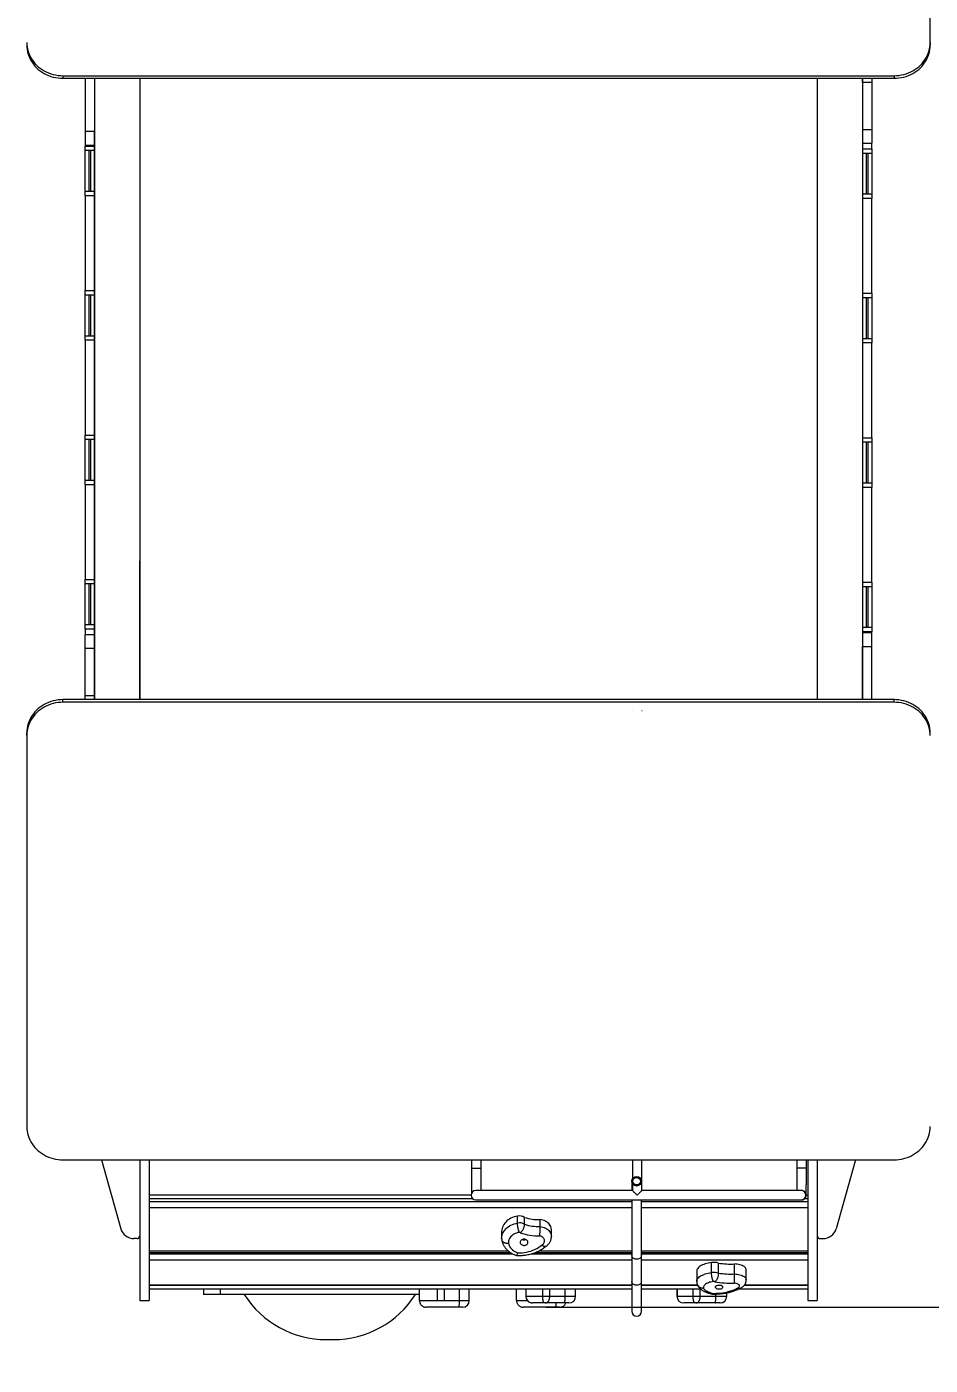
# Model space of a CAD drawing. Header units: millimetres. Extents: x -5550 to 7488, y -4093 to 4627.
# Drawn here: x -933 to 1067, y -1370 to 1595 of the extents above; entities that cross this region are included whole.
import ezdxf

# ---------------------------------------------------------------- set-up
doc = ezdxf.new("R2010")
doc.units = ezdxf.units.MM
for name, color, linetype in [('DIKOM_ОБЪЕКТ', 7, 'Continuous'), ('DIKOM_РАЗМЕР_ЗОНА', 7, 'Continuous'), ('DIKOM_РАЗМЕР_ОБЪЕКТА', 7, 'Continuous')]:
    doc.layers.add(name, color=color, linetype=linetype)
doc.styles.add('style1', font='arial.ttf', dxfattribs={"width": 0.8})
doc.dimstyles.new('1-50', dxfattribs={"dimtxt": 300, "dimasz": 200, "dimexe": 100, "dimexo": 0, "dimgap": 100, "dimtad": 1, "dimtxsty": 'style1', "dimcen": 200, "dimclrd": 7, "dimclre": 7, "dimclrt": 7, "dimadec": 1, "dimazin": 2, "dimtfac": 1, "dimtmove": 0, "dimatfit": 2, "dimfxl": 0, "dimlwd": 25, "dimlwe": 18, "dimarcsym": 0})

# ---------------------------------------------------------------- blocks, each defined once
blk = doc.blocks.new('*D9')
at = {"layer": 'Defpoints', "color": 0, "transparency": 16777216}
for p in [(4228.7, -680.2), (-4154.7, -772.3), (4228.7, -2356)]:
    blk.add_point(p, dxfattribs=at)
at = {"layer": 'DIKOM_РАЗМЕР_ОБЪЕКТА', "color": 7, "lineweight": 18, "transparency": 16777216}
for p, q in [((4228.7, -680.2), (4228.7, -2456)), ((-4154.7, -772.3), (-4154.7, -2456))]:
    blk.add_line(p, q, dxfattribs=at)
at = {"layer": 'DIKOM_РАЗМЕР_ОБЪЕКТА', "color": 7, "lineweight": 25, "transparency": 16777216}
blk.add_line((-3954.7, -2356), (4028.7, -2356), dxfattribs=at)
at = {"layer": 'DIKOM_РАЗМЕР_ОБЪЕКТА', "color": 7, "transparency": 16777216}
for points in [[(-3954.7, -2322.7), (-3954.7, -2389.4), (-4154.7, -2356)], [(4028.7, -2322.7), (4028.7, -2389.4), (4228.7, -2356)]]:
    blk.add_solid(points, dxfattribs=at)
at = {"layer": 'DIKOM_РАЗМЕР_ОБЪЕКТА', "color": 7, "transparency": 16777216, "insert": (448.5, -2102.8), "char_height": 300, "attachment_point": 5, "style": 'style1'}
blk.add_mtext('8400', dxfattribs=at)
blk = doc.blocks.new('*D10')
at = {"layer": 'Defpoints', "color": 0, "transparency": 16777216}
for p in [(-5549.9, -890.4), (6203.8, -1659.5), (6203.8, -3992.5)]:
    blk.add_point(p, dxfattribs=at)
at = {"layer": 'DIKOM_РАЗМЕР_ЗОНА', "color": 7, "lineweight": 18, "transparency": 16777216}
for p, q in [((-5549.9, -890.4), (-5549.9, -4092.5)), ((6203.8, -1659.5), (6203.8, -4092.5))]:
    blk.add_line(p, q, dxfattribs=at)
at = {"layer": 'DIKOM_РАЗМЕР_ЗОНА', "color": 7, "lineweight": 25, "transparency": 16777216}
blk.add_line((-5349.9, -3992.5), (6003.8, -3992.5), dxfattribs=at)
at = {"layer": 'DIKOM_РАЗМЕР_ЗОНА', "color": 7, "transparency": 16777216}
for points in [[(-5349.9, -3959.2), (-5349.9, -4025.9), (-5549.9, -3992.5)], [(6003.8, -3959.2), (6003.8, -4025.9), (6203.8, -3992.5)]]:
    blk.add_solid(points, dxfattribs=at)
at = {"layer": 'DIKOM_РАЗМЕР_ЗОНА', "color": 7, "transparency": 16777216, "insert": (544, -3739.3), "char_height": 300, "attachment_point": 5, "style": 'style1'}
blk.add_mtext('11750', dxfattribs=at)
blk = doc.blocks.new('*D11')
at = {"layer": 'Defpoints', "color": 0, "transparency": 16777216}
for p in [(111.3, 2827.1), (215.6, -1241.4), (5437, -1241.4)]:
    blk.add_point(p, dxfattribs=at)
at = {"layer": 'DIKOM_РАЗМЕР_ОБЪЕКТА', "color": 7, "lineweight": 18, "transparency": 16777216}
for p, q in [((111.3, 2827.1), (5537, 2827.1)), ((215.6, -1241.4), (5537, -1241.4))]:
    blk.add_line(p, q, dxfattribs=at)
at = {"layer": 'DIKOM_РАЗМЕР_ОБЪЕКТА', "color": 7, "lineweight": 25, "transparency": 16777216}
blk.add_line((5437, 2627.1), (5437, -1041.4), dxfattribs=at)
at = {"layer": 'DIKOM_РАЗМЕР_ОБЪЕКТА', "color": 7, "transparency": 16777216}
for points in [[(5403.7, 2627.1), (5470.4, 2627.1), (5437, 2827.1)], [(5403.7, -1041.4), (5470.4, -1041.4), (5437, -1241.4)]]:
    blk.add_solid(points, dxfattribs=at)
at = {"layer": 'DIKOM_РАЗМЕР_ОБЪЕКТА', "color": 7, "transparency": 16777216, "insert": (5183.9, 198), "char_height": 300, "attachment_point": 5, "rotation": 90, "style": 'style1'}
blk.add_mtext('4100', dxfattribs=at)

msp = doc.modelspace()

# ---------------------------------------------------------------- linework, layer by layer
at = {"layer": 'DIKOM_ОБЪЕКТ', "color": 7, "linetype": 'Continuous', "lineweight": 15}
for p, q in [((1066.657, 1560.597), (1066.657, 2426.572)), ((1066.657, 1560.597), (1066.657, 1554.762)), ((-853.343, 1486.897), (986.657, 1486.897)), ((-853.343, 1486.897), (-853.343, 1481.062)), ((986.657, 1486.897), (986.657, 1481.062)), ((-853.343, 1481.062), (986.657, 1481.062)), ((-804.343, 1481.062), (-804.343, 1363.271)), ((-783.343, 1481.062), (-783.343, 104.626)), ((-783.343, 1481.062), (-783.343, 1363.271)), ((-683.343, 1481.062), (-683.343, 104.626)), ((816.657, 1481.062), (816.657, 104.626)), ((916.657, 1481.062), (916.657, 104.626)), ((916.657, 1472.02), (916.657, 1481.062)), ((916.657, 1481.062), (916.657, 1367.271)), ((937.657, 1472.02), (916.657, 1472.02)), ((937.657, 1481.062), (937.657, 1367.271)), ((937.657, 1481.017), (937.657, 1472.02)), ((937.657, 1367.271), (916.657, 1367.271)), ((916.657, 1367.271), (916.657, 222.418)), ((937.657, 1367.271), (937.657, 1337.27)), ((-783.343, 1363.271), (-804.343, 1363.271)), ((-804.343, 1363.271), (-804.343, 1333.271)), ((-783.343, 218.418), (-783.343, 1363.271)), ((916.657, 1337.27), (937.657, 1337.27)), ((937.657, 1324.844), (937.657, 1337.27)), ((-804.343, 1333.271), (-783.343, 1333.271)), ((-804.343, 1333.271), (-804.343, 1330.844)), ((-804.343, 1330.844), (-783.343, 1330.844)), ((-804.343, 1320.844), (-804.343, 1330.844)), ((-783.343, 1320.844), (-804.343, 1320.844)), ((-804.343, 1230.844), (-804.343, 1320.844)), ((-796.343, 1320.844), (-796.343, 1230.844)), ((-791.343, 1230.844), (-791.343, 1320.844)), ((916.657, 1324.844), (937.657, 1324.844)), ((937.657, 1314.844), (916.657, 1314.844)), ((924.657, 1314.844), (924.657, 1224.844)), ((929.657, 1224.844), (929.657, 1314.844)), ((937.657, 1324.844), (937.657, 1314.844)), ((937.657, 1314.844), (937.657, 1224.844)), ((-804.343, 1230.844), (-783.343, 1230.844)), ((-804.343, 1220.844), (-804.343, 1230.844)), ((-783.343, 1220.844), (-804.343, 1220.844)), ((-804.343, 1220.844), (-804.343, 1010.844)), ((916.657, 1224.844), (937.657, 1224.844)), ((937.657, 1224.844), (937.657, 1214.844)), ((937.657, 1214.844), (916.657, 1214.844)), ((937.657, 1004.844), (937.657, 1214.844)), ((-804.343, 1010.844), (-783.343, 1010.844)), ((-804.343, 1000.844), (-804.343, 1010.844)), ((-783.343, 1000.844), (-804.343, 1000.844)), ((-804.343, 910.844), (-804.343, 1000.844)), ((-796.343, 1000.844), (-796.343, 910.844)), ((-791.343, 910.844), (-791.343, 1000.844)), ((916.657, 1004.844), (937.657, 1004.844)), ((937.657, 994.844), (916.657, 994.844)), ((924.657, 994.844), (924.657, 904.844)), ((929.657, 904.844), (929.657, 994.844)), ((937.657, 1004.844), (937.657, 994.844)), ((937.657, 994.844), (937.657, 904.844)), ((-804.343, 910.844), (-783.343, 910.844)), ((-804.343, 900.844), (-804.343, 910.844)), ((-783.343, 900.844), (-804.343, 900.844)), ((-804.343, 900.844), (-804.343, 690.844)), ((916.657, 904.844), (937.657, 904.844)), ((937.657, 894.844), (916.657, 894.844)), ((937.657, 904.844), (937.657, 894.844)), ((937.657, 684.844), (937.657, 894.844)), ((-804.343, 690.844), (-783.343, 690.844)), ((-804.343, 680.844), (-804.343, 690.844)), ((916.657, 684.844), (937.657, 684.844)), ((937.657, 684.844), (937.657, 674.844)), ((-783.343, 680.844), (-804.343, 680.844)), ((-804.343, 590.844), (-804.343, 680.844)), ((-796.343, 680.844), (-796.343, 590.844)), ((-791.343, 590.844), (-791.343, 680.844)), ((937.657, 674.844), (916.657, 674.844)), ((924.657, 674.844), (924.657, 584.844)), ((929.657, 584.844), (929.657, 674.844)), ((937.657, 674.844), (937.657, 584.844)), ((-804.343, 580.844), (-804.343, 590.844)), ((-804.343, 590.844), (-783.343, 590.844)), ((-783.343, 580.844), (-804.343, 580.844)), ((-804.343, 580.844), (-804.343, 370.844)), ((916.657, 584.844), (937.657, 584.844)), ((937.657, 574.844), (916.657, 574.844)), ((937.657, 584.844), (937.657, 574.844)), ((937.657, 364.844), (937.657, 574.844)), ((-683.343, 104.626), (-683.343, 411.844)), ((-804.343, 360.844), (-804.343, 370.844)), ((-804.343, 370.844), (-783.343, 370.844)), ((-783.343, 360.844), (-804.343, 360.844)), ((-804.343, 270.844), (-804.343, 360.844)), ((-796.343, 360.844), (-796.343, 270.844)), ((-791.343, 270.844), (-791.343, 360.844)), ((916.657, 364.844), (937.657, 364.844)), ((937.657, 364.844), (937.657, 354.844)), ((937.657, 354.844), (916.657, 354.844)), ((924.657, 354.844), (924.657, 264.844)), ((929.657, 264.844), (929.657, 354.844)), ((937.657, 354.844), (937.657, 264.844)), ((-804.343, 260.844), (-804.343, 270.844)), ((-804.343, 270.844), (-783.343, 270.844)), ((-804.343, 260.844), (-804.343, 248.418)), ((-783.343, 260.844), (-804.343, 260.844)), ((-783.343, 248.418), (-804.343, 248.418)), ((-804.343, 218.418), (-804.343, 248.418)), ((916.657, 264.844), (937.657, 264.844)), ((937.657, 254.844), (916.657, 254.844)), ((937.657, 252.418), (916.657, 252.418)), ((937.657, 264.844), (937.657, 254.844)), ((937.657, 252.418), (937.657, 254.844)), ((937.657, 222.418), (937.657, 252.418)), ((-804.343, 218.418), (-783.343, 218.418)), ((-804.343, 104.626), (-804.343, 218.418)), ((-783.343, 104.626), (-783.343, 218.418)), ((916.657, 222.418), (937.657, 222.418)), ((916.657, 104.626), (916.657, 222.418)), ((937.657, 104.626), (937.657, 222.418)), ((-853.343, 98.791), (-853.343, 104.626)), ((986.657, 104.626), (-853.343, 104.626)), ((986.657, 98.791), (-853.343, 98.791)), ((-804.343, 113.669), (-783.343, 113.669)), ((-804.343, 104.672), (-804.343, 113.669)), ((-783.343, 113.669), (-783.343, 104.626)), ((986.657, 98.791), (986.657, 104.626)), ((407.432, 80.844), (407.492, 80.844)), ((428.492, 80.964), (429.032, 80.844)), ((428.492, 80.844), (429.032, 80.844)), ((-933.343, 25.091), (-933.343, 30.926)), ((-933.343, 25.091), (-933.343, -840.883)), ((-853.343, -914.583), (986.657, -914.583)), ((-767.823, -914.583), (-725.078, -1067.245)), ((-683.343, -914.583), (-683.343, -1226.156)), ((-662.343, -914.583), (-662.343, -1226.156)), ((51.521, -914.583), (51.521, -933.156)), ((72.521, -933.156), (72.521, -914.583)), ((407.492, -914.583), (407.492, -956.712)), ((428.492, -982.732), (428.492, -914.583)), ((771.501, -914.583), (771.501, -933.156)), ((792.501, -933.156), (792.501, -914.583)), ((795.657, -914.583), (795.657, -1226.156)), ((816.657, -914.583), (816.657, -1226.156)), ((901.137, -914.583), (858.392, -1067.245)), ((51.521, -933.156), (72.521, -933.156)), ((792.501, -933.156), (771.501, -933.156)), ((406.007, -962.137), (406.007, -982.656)), ((407.492, -967.561), (407.492, -982.747)), ((-662.343, -992.306), (50.167, -992.306)), ((-662.343, -1000.129), (52.782, -1000.129)), ((-662.343, -1007.297), (406.007, -1007.297)), ((407.564, -982.656), (60.632, -982.656)), ((60.632, -1003.656), (780.623, -1003.656)), ((406.007, -1003.656), (406.007, -1126.748)), ((427.307, -1126.748), (427.307, -1003.656)), ((427.307, -1007.297), (795.657, -1007.297)), ((780.623, -982.656), (428.41, -982.656)), ((781.561, -982.656), (780.623, -982.656)), ((780.623, -1003.656), (781.561, -1003.656)), ((789.384, -1000.129), (795.657, -1000.129)), ((792.141, -992.306), (795.657, -992.306)), ((406.007, -1021.326), (-662.343, -1021.326)), ((795.657, -1021.326), (427.307, -1021.326)), ((153.008, -1054.848), (153.008, -1039.55)), ((168.694, -1057.605), (168.694, -1042.306)), ((203.212, -1062.363), (203.212, -1047.065)), ((-689.343, -1089.156), (-696.189, -1089.156)), ((117.921, -1073.567), (117.921, -1088.865)), ((228.005, -1085.061), (228.005, -1069.763)), ((822.657, -1089.156), (829.503, -1089.156)), ((-662.343, -1116.235), (132.151, -1116.235)), ((-662.343, -1120.116), (137.287, -1120.116)), ((-662.343, -1123.252), (142.822, -1123.252)), ((182.518, -1123.252), (406.007, -1123.252)), ((192.133, -1120.116), (406.007, -1120.116)), ((200.746, -1116.235), (406.007, -1116.235)), ((427.307, -1116.235), (795.657, -1116.235)), ((427.307, -1120.116), (795.657, -1120.116)), ((427.307, -1123.252), (795.657, -1123.252)), ((406.007, -1136.711), (-662.343, -1136.711)), ((406.007, -1126.748), (406.007, -1184.295)), ((427.307, -1184.295), (427.307, -1126.748)), ((795.657, -1136.711), (427.307, -1136.711)), ((582.472, -1164.582), (582.472, -1142.33)), ((598.326, -1165.772), (598.326, -1143.521)), ((633.124, -1167.641), (633.124, -1145.389)), ((406.007, -1184.295), (406.007, -1250.597)), ((427.307, -1250.597), (427.307, -1184.295)), ((549.75, -1161.682), (549.75, -1183.934)), ((659.51, -1180.808), (659.51, -1158.557)), ((-662.343, -1191.41), (406.007, -1191.41)), ((-662.343, -1192.509), (406.007, -1192.509)), ((406.007, -1201.38), (-662.343, -1201.38)), ((-542.343, -1201.38), (-542.343, -1212.88)), ((-504.83, -1212.88), (-542.343, -1212.88)), ((-504.83, -1212.88), (-504.83, -1201.38)), ((-64.009, -1212.88), (-504.83, -1212.88)), ((-64.009, -1226.379), (-64.009, -1201.38)), ((-24.083, -1226.379), (-24.083, -1201.38)), ((-8.887, -1226.379), (-8.887, -1201.38)), ((24.739, -1226.379), (24.739, -1201.38)), ((46.339, -1226.379), (46.339, -1201.38)), ((150.89, -1226.379), (150.89, -1201.38)), ((171.466, -1201.38), (171.466, -1216.879)), ((208.96, -1216.879), (208.96, -1201.38)), ((224.428, -1216.879), (224.428, -1201.38)), ((258.558, -1216.879), (258.558, -1201.38)), ((281.76, -1216.879), (281.76, -1201.38)), ((427.307, -1191.41), (551.22, -1191.41)), ((427.307, -1192.509), (551.73, -1192.509)), ((558.962, -1201.38), (427.307, -1201.38)), ((506.087, -1201.38), (506.087, -1216.879)), ((506.104, -1201.38), (506.104, -1216.879)), ((541.944, -1216.879), (541.944, -1201.38)), ((557.566, -1216.879), (557.566, -1201.38)), ((591.974, -1216.879), (591.974, -1212.102)), ((616.266, -1216.879), (616.266, -1209.394)), ((616.354, -1216.879), (616.354, -1209.378)), ((795.657, -1201.38), (641.565, -1201.38)), ((655.226, -1192.509), (795.657, -1192.509)), ((656.058, -1191.41), (795.657, -1191.41)), ((-683.343, -1226.156), (-662.343, -1226.156)), ((-64.009, -1226.379), (-24.083, -1226.379)), ((-21.721, -1241.379), (-48.998, -1241.379)), ((-24.083, -1226.379), (-8.887, -1226.379)), ((-19.743, -1241.379), (-21.721, -1241.379)), ((22.015, -1241.379), (-19.748, -1241.379)), ((-8.887, -1226.379), (24.739, -1226.379)), ((31.339, -1241.379), (22.015, -1241.379)), ((24.739, -1226.379), (46.339, -1226.379)), ((150.89, -1226.379), (174.858, -1226.379)), ((192.528, -1241.379), (165.901, -1241.379)), ((171.466, -1216.879), (208.96, -1216.879)), ((212.16, -1231.879), (186.467, -1231.879)), ((194.536, -1241.379), (192.528, -1241.379)), ((236.608, -1241.379), (194.534, -1241.379)), ((208.96, -1216.879), (224.428, -1216.879)), ((214.208, -1231.879), (212.16, -1231.879)), ((256.68, -1231.879), (214.208, -1231.879)), ((224.428, -1216.879), (258.558, -1216.879)), ((246.246, -1241.379), (236.608, -1241.379)), ((266.76, -1231.879), (256.68, -1231.879)), ((258.558, -1216.879), (281.76, -1216.879)), ((506.087, -1216.879), (506.104, -1216.879)), ((506.104, -1216.879), (541.944, -1216.879)), ((521.104, -1231.879), (521.088, -1231.879)), ((545.703, -1231.879), (521.104, -1231.879)), ((541.944, -1216.879), (557.566, -1216.879)), ((547.798, -1231.879), (545.703, -1231.879)), ((590.67, -1231.879), (547.798, -1231.879)), ((557.566, -1216.879), (591.974, -1216.879)), ((601.266, -1231.879), (590.67, -1231.879)), ((591.974, -1216.879), (616.266, -1216.879)), ((601.354, -1231.879), (601.266, -1231.879)), ((616.266, -1216.879), (616.354, -1216.879)), ((795.657, -1226.156), (816.657, -1226.156)), ((-270.097, -1312.879), (-254.589, -1312.879))]:
    msp.add_line(p, q, dxfattribs=at)
at = {"layer": 'DIKOM_ОБЪЕКТ', "color": 7, "linetype": 'Continuous', "lineweight": 15, "flags": 128}
for points in [[(-933.343, 1560.597), (-933.157, 1555.567), (-932.598, 1550.561), (-931.67, 1545.602), (-930.376, 1540.713), (-928.724, 1535.916), (-926.72, 1531.235), (-924.374, 1526.69), (-921.697, 1522.304), (-918.701, 1518.096), (-915.4, 1514.086), (-911.81, 1510.293), (-907.947, 1506.734), (-903.83, 1503.427), (-899.477, 1500.386), (-894.91, 1497.626), (-890.148, 1495.16), (-885.215, 1492.998), (-880.133, 1491.152), (-874.927, 1489.63), (-869.62, 1488.438), (-864.236, 1487.583), (-858.802, 1487.069), (-853.343, 1486.897)], [(-933.343, 1554.762), (-933.157, 1549.733), (-932.598, 1544.727), (-931.67, 1539.768), (-930.376, 1534.878), (-928.724, 1530.082), (-926.72, 1525.4), (-924.374, 1520.856), (-921.697, 1516.469), (-918.701, 1512.261), (-915.4, 1508.251), (-911.81, 1504.458), (-907.947, 1500.9), (-903.83, 1497.592), (-899.477, 1494.552), (-894.91, 1491.792), (-890.148, 1489.325), (-885.215, 1487.164), (-880.133, 1485.318), (-874.927, 1483.795), (-869.62, 1482.604), (-864.236, 1481.749), (-858.802, 1481.234), (-853.343, 1481.062)], [(986.657, 1486.897), (992.116, 1487.069), (997.55, 1487.583), (1002.933, 1488.438), (1008.241, 1489.63), (1013.447, 1491.152), (1018.529, 1492.998), (1023.462, 1495.16), (1028.224, 1497.626), (1032.791, 1500.386), (1037.144, 1503.427), (1041.261, 1506.734), (1045.124, 1510.293), (1048.714, 1514.086), (1052.015, 1518.096), (1055.011, 1522.304), (1057.688, 1526.69), (1060.034, 1531.235), (1062.038, 1535.916), (1063.69, 1540.713), (1064.984, 1545.602), (1065.912, 1550.561), (1066.47, 1555.567), (1066.657, 1560.597)], [(986.657, 1481.062), (992.116, 1481.234), (997.55, 1481.749), (1002.933, 1482.604), (1008.241, 1483.795), (1013.447, 1485.318), (1018.529, 1487.164), (1023.462, 1489.325), (1028.224, 1491.792), (1032.791, 1494.552), (1037.144, 1497.592), (1041.261, 1500.9), (1045.124, 1504.458), (1048.714, 1508.251), (1052.015, 1512.261), (1055.011, 1516.469), (1057.688, 1520.856), (1060.034, 1525.4), (1062.038, 1530.082), (1063.69, 1534.878), (1064.984, 1539.768), (1065.912, 1544.727), (1066.47, 1549.733), (1066.657, 1554.762)], [(-853.343, 104.626), (-858.802, 104.454), (-864.236, 103.94), (-869.619, 103.084), (-874.927, 101.893), (-880.133, 100.371), (-885.215, 98.524), (-890.148, 96.363), (-894.91, 93.897), (-899.477, 91.137), (-903.83, 88.096), (-907.947, 84.789), (-911.81, 81.23), (-915.4, 77.437), (-918.701, 73.427), (-921.696, 69.219), (-924.374, 64.833), (-926.72, 60.288), (-928.724, 55.607), (-930.376, 50.81), (-931.67, 45.921), (-932.598, 40.961), (-933.156, 35.956), (-933.343, 30.926)], [(-853.343, 98.791), (-858.802, 98.62), (-864.236, 98.105), (-869.619, 97.25), (-874.927, 96.058), (-880.133, 94.536), (-885.215, 92.69), (-890.148, 90.529), (-894.91, 88.062), (-899.477, 85.302), (-903.83, 82.261), (-907.947, 78.954), (-911.81, 75.396), (-915.4, 71.603), (-918.701, 67.593), (-921.696, 63.385), (-924.374, 58.998), (-926.72, 54.454), (-928.724, 49.772), (-930.376, 44.975), (-931.67, 40.086), (-932.598, 35.127), (-933.156, 30.121), (-933.343, 25.091)], [(1066.657, 30.926), (1066.471, 35.956), (1065.912, 40.961), (1064.984, 45.921), (1063.69, 50.81), (1062.038, 55.607), (1060.034, 60.288), (1057.688, 64.833), (1055.011, 69.219), (1052.015, 73.427), (1048.714, 77.437), (1045.124, 81.23), (1041.261, 84.789), (1037.144, 88.096), (1032.791, 91.137), (1028.224, 93.897), (1023.462, 96.363), (1018.529, 98.524), (1013.447, 100.371), (1008.241, 101.893), (1002.934, 103.084), (997.55, 103.94), (992.116, 104.454), (986.657, 104.626)], [(1066.657, 25.091), (1066.471, 30.121), (1065.912, 35.127), (1064.984, 40.086), (1063.69, 44.975), (1062.038, 49.772), (1060.034, 54.454), (1057.688, 58.998), (1055.011, 63.385), (1052.015, 67.593), (1048.714, 71.603), (1045.124, 75.396), (1041.261, 78.954), (1037.144, 82.261), (1032.791, 85.302), (1028.224, 88.062), (1023.462, 90.529), (1018.529, 92.69), (1013.447, 94.536), (1008.241, 96.058), (1002.934, 97.25), (997.55, 98.105), (992.116, 98.62), (986.657, 98.791)], [(-933.343, -840.883), (-933.156, -845.913), (-932.598, -850.919), (-931.67, -855.878), (-930.376, -860.767), (-928.724, -865.564), (-926.72, -870.245), (-924.374, -874.79), (-921.696, -879.176), (-918.701, -883.385), (-915.4, -887.394), (-911.81, -891.187), (-907.947, -894.746), (-903.83, -898.053), (-899.477, -901.094), (-894.91, -903.854), (-890.148, -906.32), (-885.215, -908.482), (-880.133, -910.328), (-874.927, -911.85), (-869.619, -913.042), (-864.236, -913.897), (-858.802, -914.411), (-853.343, -914.583)], [(986.657, -914.583), (992.116, -914.411), (997.55, -913.897), (1002.934, -913.042), (1008.241, -911.85), (1013.447, -910.328), (1018.529, -908.482), (1023.462, -906.32), (1028.224, -903.854), (1032.791, -901.094), (1037.144, -898.053), (1041.261, -894.746), (1045.124, -891.187), (1048.714, -887.394), (1052.015, -883.385), (1055.011, -879.176), (1057.688, -874.79), (1060.034, -870.245), (1062.038, -865.564), (1063.69, -860.767), (1064.984, -855.878), (1065.912, -850.919), (1066.471, -845.913), (1066.657, -840.883)], [(153.008, -1039.55), (149.183, -1040.313), (145.46, -1041.345), (141.869, -1042.637), (138.439, -1044.179), (135.198, -1045.958), (132.172, -1047.959), (129.386, -1050.168), (126.861, -1052.566), (124.619, -1055.133), (122.677, -1057.848), (121.051, -1060.691), (119.754, -1063.638), (118.797, -1066.665), (118.188, -1069.748), (117.93, -1072.861), (117.921, -1073.567)], [(117.921, -1088.849), (117.93, -1088.159), (118.188, -1085.046), (118.797, -1081.963), (119.754, -1078.936), (121.051, -1075.99), (122.677, -1073.147), (124.619, -1070.431), (126.861, -1067.864), (129.386, -1065.466), (132.172, -1063.258), (135.198, -1061.256), (138.439, -1059.477), (141.869, -1057.935), (145.46, -1056.643), (149.183, -1055.612), (153.008, -1054.848)], [(228.005, -1069.763), (227.883, -1067.659), (227.41, -1065.139), (226.586, -1062.676), (225.423, -1060.301), (223.933, -1058.042), (222.137, -1055.928), (220.055, -1053.984), (217.713, -1052.235), (215.141, -1050.702), (212.369, -1049.404), (209.433, -1048.357), (206.368, -1047.574), (203.212, -1047.065)], [(203.212, -1062.363), (206.368, -1062.873), (209.433, -1063.656), (212.369, -1064.703), (215.141, -1066.001), (217.713, -1067.534), (220.055, -1069.283), (222.137, -1071.226), (223.933, -1073.341), (225.423, -1075.599), (226.586, -1077.975), (227.41, -1080.438), (227.883, -1082.957), (228.005, -1085.009)], [(157.022, -1075.501), (153.865, -1076.068), (150.808, -1076.909), (147.889, -1078.016), (145.145, -1079.374), (142.61, -1080.967), (140.316, -1082.773), (138.292, -1084.771), (136.563, -1086.935), (135.151, -1089.239), (134.074, -1091.653), (133.344, -1094.148), (132.972, -1096.691), (132.962, -1099.251)], [(176.016, -1096.527), (175.607, -1095.185), (174.865, -1093.936), (173.82, -1092.83), (172.515, -1091.913), (171.004, -1091.223), (169.348, -1090.787), (167.614, -1090.624), (165.875, -1090.741), (164.201, -1091.132), (162.66, -1091.781), (161.317, -1092.662), (160.225, -1093.74), (159.43, -1094.969), (158.964, -1096.299), (158.846, -1097.676), (159.081, -1099.044), (159.66, -1100.347), (160.558, -1101.531), (161.739, -1102.547), (163.154, -1103.355), (164.747, -1103.921), (166.45, -1104.222), (168.195, -1104.245), (169.911, -1103.99), (171.526, -1103.467), (172.976, -1102.698), (174.2, -1101.714), (175.148, -1100.554), (175.782, -1099.268), (176.075, -1097.907), (176.016, -1096.527)], [(206.835, -1103.421), (208.643, -1102.274), (210.186, -1100.906), (211.422, -1099.355), (212.319, -1097.665), (212.85, -1095.881), (213.003, -1094.052), (212.772, -1092.228), (212.164, -1090.459), (211.195, -1088.794), (209.892, -1087.278), (208.291, -1085.952), (206.436, -1084.853), (204.377, -1084.012), (202.171, -1083.45)], [(132.962, -1099.251), (133.664, -1102.005), (134.711, -1104.689), (136.09, -1107.277), (137.79, -1109.743), (139.792, -1112.063), (142.077, -1114.214), (144.622, -1116.173), (147.401, -1117.921), (150.388, -1119.442), (153.551, -1120.719)], [(153.551, -1120.719), (158.507, -1120.772), (163.455, -1120.537), (168.368, -1120.017), (173.22, -1119.213), (177.984, -1118.132), (182.635, -1116.777), (187.149, -1115.156), (191.501, -1113.279), (195.667, -1111.155), (199.625, -1108.795), (203.355, -1106.213), (206.835, -1103.421)], [(427.307, -1126.748), (427.126, -1128.257), (426.588, -1129.715), (425.712, -1131.073), (424.527, -1132.282), (423.075, -1133.304), (421.404, -1134.102), (419.571, -1134.649), (417.64, -1134.928), (415.674, -1134.928), (413.742, -1134.649), (411.91, -1134.102), (410.239, -1133.304), (408.787, -1132.282), (407.602, -1131.073), (406.726, -1129.715), (406.188, -1128.257), (406.007, -1126.748)], [(427.307, -1126.748), (427.126, -1128.257), (426.588, -1129.715), (425.712, -1131.073), (424.527, -1132.282), (423.075, -1133.304), (421.404, -1134.102), (419.571, -1134.649), (417.64, -1134.928), (415.674, -1134.928), (413.742, -1134.649), (411.91, -1134.102), (410.239, -1133.304), (408.787, -1132.282), (407.602, -1131.073), (406.726, -1129.715), (406.188, -1128.257), (406.007, -1126.748)], [(582.472, -1142.33), (578.706, -1142.866), (575.06, -1143.553), (571.565, -1144.387), (568.249, -1145.361), (565.137, -1146.466), (562.256, -1147.694), (559.628, -1149.035), (557.275, -1150.479), (555.215, -1152.012), (553.466, -1153.624), (552.041, -1155.301), (550.953, -1157.029), (550.209, -1158.795), (549.816, -1160.585), (549.75, -1161.682)], [(659.51, -1158.557), (659.491, -1158.08), (659.197, -1156.618), (658.548, -1155.18), (657.554, -1153.783), (656.226, -1152.446), (654.581, -1151.183), (652.64, -1150.012), (650.425, -1148.946), (647.965, -1147.999), (645.289, -1147.181), (642.431, -1146.504), (639.426, -1145.976), (636.311, -1145.603), (633.124, -1145.389)], [(427.307, -1184.295), (427.126, -1185.805), (426.588, -1187.263), (425.712, -1188.62), (424.527, -1189.83), (423.075, -1190.851), (421.404, -1191.649), (419.571, -1192.197), (417.64, -1192.475), (415.674, -1192.475), (413.742, -1192.197), (411.91, -1191.649), (410.239, -1190.851), (408.787, -1189.83), (407.602, -1188.62), (406.726, -1187.263), (406.188, -1185.805), (406.007, -1184.295)], [(427.307, -1184.295), (427.126, -1185.805), (426.588, -1187.263), (425.712, -1188.62), (424.527, -1189.83), (423.075, -1190.851), (421.404, -1191.649), (419.571, -1192.197), (417.64, -1192.475), (415.674, -1192.475), (413.742, -1192.197), (411.91, -1191.649), (410.239, -1190.851), (408.787, -1189.83), (407.602, -1188.62), (406.726, -1187.263), (406.188, -1185.805), (406.007, -1184.295)], [(549.75, -1183.924), (549.816, -1182.836), (550.209, -1181.047), (550.953, -1179.281), (552.041, -1177.553), (553.466, -1175.876), (555.215, -1174.264), (557.275, -1172.73), (559.628, -1171.287), (562.256, -1169.946), (565.137, -1168.718), (568.249, -1167.612), (571.565, -1166.639), (575.06, -1165.805), (578.706, -1165.117), (582.472, -1164.582)], [(587.281, -1184.434), (584.169, -1184.84), (581.175, -1185.401), (578.338, -1186.112), (575.693, -1186.962), (573.274, -1187.942), (571.11, -1189.04), (569.228, -1190.24), (567.654, -1191.53), (566.405, -1192.891), (565.498, -1194.307), (564.944, -1195.761), (564.75, -1197.234), (564.918, -1198.707)], [(589.456, -1184.899), (589.38, -1184.737), (589.214, -1184.59), (588.97, -1184.468), (588.665, -1184.379), (588.319, -1184.329), (587.957, -1184.322), (587.603, -1184.358), (587.281, -1184.434)], [(633.124, -1167.641), (636.311, -1167.854), (639.426, -1168.228), (642.431, -1168.756), (645.289, -1169.433), (647.965, -1170.251), (650.425, -1171.198), (652.64, -1172.264), (654.581, -1173.435), (656.226, -1174.698), (657.554, -1176.035), (658.548, -1177.432), (659.197, -1178.87), (659.491, -1180.332), (659.51, -1180.808)], [(564.918, -1198.707), (565.812, -1200.274), (567.045, -1201.792), (568.604, -1203.247), (570.473, -1204.623), (572.634, -1205.908), (575.066, -1207.088), (577.744, -1208.151), (580.641, -1209.087), (583.729, -1209.887), (586.977, -1210.542)], [(586.977, -1210.542), (591.929, -1210.447), (596.853, -1210.188), (601.722, -1209.764), (606.51, -1209.18), (611.192, -1208.437), (615.742, -1207.54), (620.135, -1206.494), (624.349, -1205.304), (628.36, -1203.977), (632.147, -1202.519), (635.691, -1200.939), (638.971, -1199.245)], [(607.717, -1196.055), (607.215, -1195.293), (606.386, -1194.592), (605.266, -1193.982), (603.899, -1193.488), (602.341, -1193.129), (600.657, -1192.92), (598.915, -1192.87), (597.186, -1192.981), (595.542, -1193.248), (594.05, -1193.66), (592.77, -1194.201), (591.755, -1194.849), (591.047, -1195.576), (590.675, -1196.353), (590.653, -1197.149), (590.984, -1197.93), (591.652, -1198.665), (592.632, -1199.324), (593.882, -1199.879), (595.352, -1200.308), (596.981, -1200.593), (598.703, -1200.724), (600.447, -1200.693), (602.142, -1200.503), (603.719, -1200.161), (605.112, -1199.682), (606.265, -1199.085), (607.131, -1198.394), (607.674, -1197.638), (607.872, -1196.847), (607.717, -1196.055)], [(638.971, -1199.245), (640.695, -1198.539), (642.14, -1197.713), (643.266, -1196.79), (644.043, -1195.794), (644.449, -1194.754), (644.474, -1193.698), (644.115, -1192.654), (643.384, -1191.652), (642.301, -1190.718), (640.894, -1189.878), (639.203, -1189.156), (637.274, -1188.57), (635.159, -1188.138), (632.917, -1187.871)]]:
    msp.add_lwpolyline(points, dxfattribs=at)
at = {"layer": 'DIKOM_ОБЪЕКТ', "color": 7, "linetype": 'Continuous', "lineweight": 15}
for radius in [10.65, 8.35]:
    msp.add_circle((416.657, -962.137), radius, dxfattribs=at)
for centre, radius, start, end in [((60.632, -993.156), 10.5, 90, 270), ((780.622, -993.156), 10.5, 359.999436, 89.998612), ((780.622, -993.156), 10.5, 270.000658, 0.000643), ((781.561, -993.156), 10.5, 359.998748, 89.9993), ((781.561, -993.156), 10.5, 269.999581, 0.00172), ((-696.189, -1059.156), 30, 195.642246, 270), ((157.745, -1058.606), 19.635, 56.10859, 103.959372), ((157.745, -1073.904), 19.635, 56.10859, 103.959372), ((199.047, -949.702), 97.452, 251.851967, 272.449428), ((199.048, -964.996), 97.456, 251.852248, 272.448758), ((829.503, -1059.156), 30, 270, 344.357754), ((-689.343, -1083.156), 6, 270, 0), ((157.754, -1076.716), 1.418, 12.792472, 121.074906), ((198.935, -968.312), 115.184, 249.786356, 271.609839), ((167.468, -1081.398), 10.637, 248.978441, 291.021559), ((822.657, -1083.156), 6, 180, 270), ((588.02, -1174.604), 32.747, 71.655465, 99.754041), ((624.687, -977.522), 168.079, 260.976501, 272.877233), ((588.019, -1196.857), 32.748, 71.656038, 99.753468), ((624.598, -990.223), 197.823, 259.767268, 272.410051), ((624.688, -999.767), 168.085, 260.976521, 272.876821), ((-270.097, -1097.879), 215, 212.336026, 270), ((-254.589, -1097.879), 215, 270, 327.663974), ((31.339, -1226.379), 15, 270, 0), ((186.466, -1216.879), 15, 180, 252.153202), ((246.246, -1226.379), 15, 270, 338.489812), ((266.76, -1216.879), 15, 270, 0), ((521.087, -1216.879), 15, 180, 270), ((521.104, -1216.879), 15, 180, 270), ((601.266, -1216.879), 15, 270, 0), ((601.354, -1216.879), 15, 270, 0), ((416.657, -1250.597), 10.65, 180, 0)]:
    msp.add_arc(centre, radius, start, end, dxfattribs=at)
for points, knots in [([(51.521, -933.156), (51.521, -933.918), (51.52, -936.129), (51.518, -939.783), (51.514, -944.087), (51.507, -948.334), (51.497, -952.5), (51.486, -956.564), (51.473, -960.503), (51.457, -964.298), (51.439, -967.927), (51.42, -971.371), (51.399, -974.612), (51.376, -977.632), (51.352, -980.414), (51.326, -982.945), (51.299, -985.198), (51.273, -987.077), (51.256, -988.06), (51.248, -988.5)], [0, 0, 0, 0, 0.03226467, 0.09360607, 0.15495498, 0.21630176, 0.27764488, 0.33898098, 0.40031117, 0.46162875, 0.52293403, 0.58422038, 0.64548188, 0.70670645, 0.76788739, 0.82899541, 0.88999851, 0.95083358, 1, 1, 1, 1]), ([(72.33, -982.656), (72.33, -982.625), (72.34, -981.801), (72.357, -979.946), (72.381, -977.086), (72.404, -973.969), (72.425, -970.649), (72.444, -967.132), (72.461, -963.439), (72.476, -959.587), (72.489, -955.598), (72.5, -951.492), (72.509, -947.29), (72.515, -943.014), (72.519, -938.687), (72.52, -935.392), (72.521, -933.547), (72.521, -933.156)], [0, 0, 0, 0, 0.00296626, 0.07846212, 0.15380238, 0.22904919, 0.30423079, 0.37936512, 0.45446899, 0.52954859, 0.60461176, 0.67966161, 0.75470242, 0.82973612, 0.90476512, 0.97979131, 1, 1, 1, 1]), ([(771.501, -933.156), (771.501, -933.918), (771.501, -936.129), (771.499, -939.783), (771.494, -944.087), (771.487, -948.334), (771.478, -952.5), (771.467, -956.564), (771.453, -960.503), (771.438, -964.298), (771.42, -967.927), (771.401, -971.371), (771.38, -974.613), (771.357, -977.628), (771.333, -980.339), (771.317, -981.91), (771.309, -982.656)], [0, 0, 0, 0, 0.03920022, 0.11372744, 0.18826439, 0.26279815, 0.33732627, 0.41184852, 0.48636212, 0.5608604, 0.63534149, 0.70980182, 0.78423198, 0.85862018, 0.93294932, 1, 1, 1, 1]), ([(785.307, -1002.951), (785.746, -1002.769), (786.661, -1002.39), (787.899, -1001.569), (789.006, -1000.608), (789.915, -999.566), (790.631, -998.498), (791.162, -997.462), (791.525, -996.523), (791.755, -995.731), (791.893, -995.1), (791.975, -994.605), (792.027, -994.194), (792.064, -993.811), (792.095, -993.375), (792.127, -992.766), (792.159, -991.874), (792.193, -990.588), (792.225, -989.017), (792.255, -987.137), (792.284, -985.001), (792.312, -982.608), (792.338, -979.965), (792.362, -977.081), (792.384, -973.971), (792.405, -970.649), (792.424, -967.132), (792.442, -963.439), (792.457, -959.587), (792.47, -955.598), (792.481, -951.492), (792.489, -947.29), (792.496, -943.014), (792.5, -938.687), (792.501, -935.392), (792.501, -933.547), (792.501, -933.156)], [0, 0, 0, 0, 0.01374078, 0.0286585, 0.04281922, 0.0562047, 0.06874041, 0.08025913, 0.09043857, 0.09907402, 0.10678154, 0.11475032, 0.12394122, 0.13589747, 0.15314433, 0.18166217, 0.22563091, 0.26779578, 0.31246651, 0.35575263, 0.39848703, 0.44096096, 0.48329159, 0.52553671, 0.56772608, 0.60988051, 0.65200979, 0.69411941, 0.73621664, 0.7783056, 0.82038537, 0.86246085, 0.90453281, 0.94660167, 0.98866896, 1, 1, 1, 1]), ([(417.915, -993.156), (417.91, -993.151), (417.113, -992.367), (415.503, -990.776), (413.391, -988.685), (411.6, -986.899), (409.921, -985.214), (408.482, -983.745), (407.571, -982.786), (407.578, -982.758), (407.581, -982.747)], [0, 0, 0, 0, 0.00105107, 0.168619, 0.34108582, 0.46156092, 0.58488, 0.76446711, 0.9072183, 1, 1, 1, 1]), ([(428.407, -982.741), (428.435, -982.714), (428.538, -982.62), (428.028, -983.143), (427.114, -984.063), (425.95, -985.224), (424.604, -986.56), (422.937, -988.207), (420.662, -990.451), (418.943, -992.136), (417.92, -993.151), (417.915, -993.156)], [0, 0, 0, 0, 0.04758315, 0.17217345, 0.30347916, 0.40385761, 0.50708728, 0.64470761, 0.78622277, 0.99897064, 1, 1, 1, 1]), ([(781.561, -1003.656), (782.199, -1003.617), (783.406, -1003.543), (784.666, -1003.245), (785.246, -1002.979), (785.307, -1002.951)], [0, 0, 0, 0, 0.50026672, 0.94721648, 1, 1, 1, 1]), ([(157.022, -1075.501), (157.017, -1075.492), (156.617, -1074.659), (156.065, -1073.031), (155.341, -1070.475), (154.761, -1068.051), (154.244, -1065.554), (153.809, -1063.102), (153.456, -1060.717), (153.202, -1058.518), (153.039, -1056.499), (153.018, -1055.404), (153.008, -1054.848)], [0, 0, 0, 0, 0.00168067, 0.143232348, 0.248861418, 0.357558631, 0.463116092, 0.571733714, 0.677269397, 0.785866405, 0.891401446, 1, 1, 1, 1]), ([(159.136, -1076.402), (159.144, -1076.398), (159.688, -1076.117), (160.672, -1075.369), (162.093, -1073.911), (163.497, -1072.074), (164.827, -1069.937), (165.989, -1067.688), (166.95, -1065.445), (167.722, -1063.231), (168.274, -1061.159), (168.627, -1059.226), (168.671, -1058.15), (168.694, -1057.605)], [0, 0, 0, 0, 0.001079465, 0.08125462, 0.164376752, 0.268224245, 0.375111257, 0.478070198, 0.583958117, 0.686485501, 0.791959303, 0.894487987, 1, 1, 1, 1]), ([(202.171, -1083.45), (202.172, -1083.438), (202.284, -1082.538), (202.46, -1080.837), (202.668, -1078.189), (202.823, -1075.705), (202.95, -1073.16), (203.049, -1070.67), (203.124, -1068.258), (203.175, -1066.042), (203.206, -1064.012), (203.21, -1062.918), (203.212, -1062.363)], [0, 0, 0, 0, 0.00204392, 0.14514665, 0.25093627, 0.35975987, 0.4650814, 0.57343172, 0.67855255, 0.78670817, 0.89182771, 1, 1, 1, 1]), ([(117.945, -1088.845), (117.937, -1089.048), (117.898, -1090.022), (117.989, -1090.995), (118.062, -1091.766)], [0, 0, 0, 0, 0.20777382, 1, 1, 1, 1]), ([(118.057, -1091.923), (118.197, -1092.687), (118.542, -1094.578), (119.374, -1097.544), (120.588, -1100.789), (122.1, -1103.938), (123.896, -1106.974), (125.969, -1109.88), (128.308, -1112.639), (130.901, -1115.234), (133.733, -1117.648), (136.788, -1119.865), (140.046, -1121.87), (143.486, -1123.65), (147.033, -1125.162), (149.48, -1126.028), (150.71, -1126.399), (150.734, -1126.406)], [0, 0, 0, 0, 0.04819227, 0.1193023, 0.19053606, 0.2620756, 0.3340123, 0.40641879, 0.47933504, 0.55277355, 0.62671552, 0.70112104, 0.77593187, 0.85107948, 0.92649738, 0.99858667, 1, 1, 1, 1]), ([(118.094, -1091.763), (118.124, -1092.105), (118.201, -1092.965), (118.803, -1094.253), (119.826, -1095.594), (121.226, -1096.766), (122.969, -1097.758), (124.979, -1098.525), (127.236, -1099.058), (129.872, -1099.36), (131.832, -1099.341), (132.935, -1099.253), (132.962, -1099.251)], [0, 0, 0, 0, 0.07414172, 0.18683113, 0.2963458, 0.40903644, 0.51857496, 0.63128388, 0.74087464, 0.85364394, 0.99652718, 1, 1, 1, 1]), ([(215.354, -1106.643), (215.367, -1106.636), (216.262, -1106.129), (217.916, -1104.936), (220.213, -1102.992), (222.245, -1100.811), (223.999, -1098.452), (225.453, -1095.942), (226.588, -1093.317), (227.411, -1090.612), (227.87, -1087.863), (228.057, -1085.978), (228.001, -1085.027), (227.999, -1084.993)], [0, 0, 0, 0, 0.00161833, 0.11592796, 0.23002547, 0.34320619, 0.45522461, 0.56592681, 0.67527521, 0.78332827, 0.89021654, 0.99614944, 1, 1, 1, 1]), ([(150.746, -1126.367), (150.773, -1126.389), (150.899, -1126.489), (151.206, -1126.256), (151.655, -1125.662), (152.17, -1124.631), (152.795, -1123.071), (153.271, -1121.64), (153.548, -1120.73), (153.551, -1120.719)], [0, 0, 0, 0, 0.04613499, 0.21931589, 0.39742862, 0.5722782, 0.75207463, 0.99716365, 1, 1, 1, 1]), ([(150.807, -1126.412), (151.464, -1126.451), (153.833, -1126.594), (157.929, -1126.642), (163.079, -1126.464), (168.208, -1126.017), (173.295, -1125.308), (178.323, -1124.339), (183.271, -1123.112), (188.121, -1121.631), (192.853, -1119.901), (197.45, -1117.928), (201.892, -1115.717), (206.163, -1113.279), (210.235, -1110.612), (213.39, -1108.309), (215.126, -1106.846), (215.645, -1106.409)], [0, 0, 0, 0, 0.02775701, 0.10012109, 0.17250677, 0.24491119, 0.31733733, 0.38978458, 0.46225083, 0.53473246, 0.60722149, 0.67970586, 0.75216902, 0.82459065, 0.89694164, 0.96919207, 1, 1, 1, 1]), ([(215.334, -1106.606), (215.115, -1106.734), (214.601, -1107.035), (213.517, -1107.096), (212.177, -1106.846), (210.667, -1106.221), (208.895, -1105.156), (207.583, -1104.109), (206.847, -1103.432), (206.835, -1103.421)], [0, 0, 0, 0, 0.1203329, 0.28246073, 0.44925999, 0.61180113, 0.77901959, 0.9966929, 1, 1, 1, 1]), ([(549.777, -1183.913), (549.768, -1184.101), (549.72, -1185.146), (549.947, -1187.01), (550.267, -1188.69), (550.5, -1189.509), (550.51, -1189.542)], [0, 0, 0, 0, 0.09902761, 0.54951744, 0.98195354, 1, 1, 1, 1]), ([(587.281, -1184.434), (587.276, -1184.429), (586.819, -1183.959), (586.163, -1182.918), (585.298, -1181.011), (584.598, -1179.011), (583.972, -1176.766), (583.445, -1174.381), (583.017, -1171.879), (582.708, -1169.382), (582.509, -1166.897), (582.484, -1165.361), (582.472, -1164.582)], [0, 0, 0, 0, 0.00168406, 0.1432356, 0.24886502, 0.35755889, 0.46311908, 0.57173351, 0.67726999, 0.78586316, 0.89139952, 1, 1, 1, 1]), ([(589.456, -1184.899), (589.463, -1184.897), (589.986, -1184.721), (590.92, -1184.23), (592.252, -1183.157), (593.557, -1181.672), (594.785, -1179.783), (595.853, -1177.638), (596.734, -1175.345), (597.44, -1172.924), (597.943, -1170.493), (598.265, -1168.059), (598.306, -1166.542), (598.326, -1165.772)], [0, 0, 0, 0, 0.00107995, 0.08125471, 0.16437513, 0.26822417, 0.37510894, 0.47806729, 0.58395672, 0.68648633, 0.79195882, 0.89448808, 1, 1, 1, 1]), ([(632.917, -1187.871), (632.918, -1187.863), (632.966, -1187.342), (633.033, -1186.236), (633.092, -1184.246), (633.122, -1182.19), (633.137, -1179.899), (633.14, -1177.481), (633.136, -1174.956), (633.13, -1172.444), (633.125, -1169.952), (633.125, -1168.419), (633.124, -1167.641)], [0, 0, 0, 0, 0.00204564, 0.14515121, 0.250937, 0.35976239, 0.46508668, 0.57343538, 0.67855716, 0.7867093, 0.89182976, 1, 1, 1, 1]), ([(644.835, -1199.713), (644.949, -1199.672), (646.049, -1199.275), (647.9, -1198.402), (650.283, -1197.017), (652.322, -1195.514), (654.112, -1193.867), (655.657, -1192.08), (656.959, -1190.163), (658.006, -1188.127), (658.828, -1185.916), (659.334, -1183.561), (659.551, -1181.811), (659.499, -1180.901), (659.493, -1180.805)], [0, 0, 0, 0, 0.01417239, 0.13673883, 0.24250286, 0.34294534, 0.43885305, 0.53142438, 0.62167069, 0.71034877, 0.79802011, 0.89472711, 0.98892231, 1, 1, 1, 1]), ([(550.56, -1189.528), (550.669, -1189.951), (550.962, -1191.082), (551.892, -1192.784), (553.264, -1194.557), (554.999, -1196.08), (556.993, -1197.287), (559.233, -1198.165), (561.851, -1198.726), (563.797, -1198.785), (564.892, -1198.709), (564.918, -1198.707)], [0, 0, 0, 0, 0.07448313, 0.199127423, 0.327386229, 0.452054646, 0.580338909, 0.705071881, 0.833418421, 0.996043087, 1, 1, 1, 1]), ([(551.027, -1190.995), (551.29, -1191.588), (551.915, -1192.998), (553.179, -1195.092), (554.799, -1197.287), (556.691, -1199.374), (558.86, -1201.36), (561.318, -1203.239), (564.068, -1204.998), (567.091, -1206.615), (570.35, -1208.07), (573.795, -1209.345), (577.378, -1210.438), (581.07, -1211.34), (583.86, -1211.897), (585.421, -1212.135), (585.7, -1212.178)], [0, 0, 0, 0, 0.047898567, 0.114031758, 0.181748867, 0.251985621, 0.325339271, 0.402184409, 0.482427838, 0.565327529, 0.649664208, 0.734010269, 0.817650951, 0.900380363, 0.98223479, 1, 1, 1, 1]), ([(585.761, -1212.184), (586.122, -1212.187), (588.162, -1212.204), (591.883, -1212.129), (596.902, -1211.894), (601.886, -1211.498), (606.818, -1210.949), (611.684, -1210.245), (616.467, -1209.386), (621.153, -1208.373), (625.728, -1207.205), (630.178, -1205.878), (634.493, -1204.394), (638.646, -1202.741), (642.169, -1201.169), (644.208, -1200.077), (644.999, -1199.653)], [0, 0, 0, 0, 0.01648342, 0.09300876, 0.16957134, 0.24620971, 0.3229758, 0.39992858, 0.4771254, 0.5546331, 0.63251784, 0.71085323, 0.78970647, 0.8691422, 0.94920369, 1, 1, 1, 1]), ([(585.761, -1212.139), (585.814, -1212.151), (585.997, -1212.192), (586.401, -1211.761), (586.76, -1211.079), (586.974, -1210.548), (586.977, -1210.542)], [0, 0, 0, 0, 0.14647757, 0.50527044, 0.99432835, 1, 1, 1, 1]), ([(644.828, -1199.693), (644.752, -1199.731), (644.21, -1200.009), (643.029, -1200.153), (641.161, -1200.078), (639.768, -1199.62), (638.983, -1199.251), (638.971, -1199.245)], [0, 0, 0, 0, 0.04561172, 0.32728657, 0.61706786, 0.99426543, 1, 1, 1, 1]), ([(-64.009, -1226.379), (-63.969, -1227.21), (-63.888, -1228.896), (-63.234, -1231.343), (-62.2, -1233.671), (-60.794, -1235.772), (-59.042, -1237.624), (-57.021, -1239.142), (-54.753, -1240.311), (-52.104, -1241.152), (-50.134, -1241.377), (-49.024, -1241.379), (-48.998, -1241.379)], [0, 0, 0, 0, 0.10577378, 0.21461528, 0.320388, 0.42922772, 0.53502196, 0.64387969, 0.74972874, 0.85864532, 0.99664496, 1, 1, 1, 1]), ([(22.015, -1241.379), (22.019, -1241.379), (22.258, -1241.377), (22.653, -1241.151), (23.161, -1240.293), (23.567, -1239.135), (23.921, -1237.606), (24.214, -1235.778), (24.447, -1233.667), (24.613, -1231.372), (24.719, -1228.912), (24.732, -1227.232), (24.739, -1226.379)], [0, 0, 0, 0, 0.00203973, 0.14514544, 0.25093365, 0.35975747, 0.46508096, 0.57343081, 0.67855116, 0.78670491, 0.89182967, 1, 1, 1, 1]), ([(150.89, -1226.379), (150.93, -1227.21), (151.012, -1228.896), (151.665, -1231.343), (152.7, -1233.671), (154.105, -1235.772), (155.857, -1237.624), (157.878, -1239.142), (160.146, -1240.311), (162.795, -1241.152), (164.765, -1241.377), (165.875, -1241.379), (165.901, -1241.379)], [0, 0, 0, 0, 0.10577366, 0.21461526, 0.3203875, 0.42922833, 0.53502072, 0.64388052, 0.74972957, 0.85864342, 0.99664497, 1, 1, 1, 1]), ([(181.885, -1231.105), (182.308, -1231.251), (183.755, -1231.751), (185.332, -1231.877), (186.44, -1231.879), (186.467, -1231.879)], [0, 0, 0, 0, 0.28738287, 0.98308308, 1, 1, 1, 1]), ([(212.16, -1231.879), (212.156, -1231.879), (211.817, -1231.88), (211.369, -1231.658), (210.791, -1230.814), (210.332, -1229.662), (209.925, -1228.135), (209.585, -1226.304), (209.309, -1224.189), (209.111, -1221.886), (208.984, -1219.42), (208.968, -1217.734), (208.96, -1216.879)], [0, 0, 0, 0, 0.00168028, 0.14323006, 0.2488616, 0.35755605, 0.46311633, 0.57173642, 0.6772677, 0.78586521, 0.89140004, 1, 1, 1, 1]), ([(214.208, -1231.879), (214.216, -1231.879), (214.779, -1231.88), (215.811, -1231.812), (217.317, -1231.445), (218.817, -1230.714), (220.244, -1229.55), (221.497, -1228.023), (222.537, -1226.205), (223.373, -1224.11), (223.972, -1221.832), (224.355, -1219.393), (224.403, -1217.725), (224.428, -1216.879)], [0, 0, 0, 0, 0.00108088, 0.08125456, 0.16437856, 0.2682262, 0.37510943, 0.47807135, 0.58395562, 0.68648548, 0.79195893, 0.89449055, 1, 1, 1, 1]), ([(236.608, -1241.379), (236.611, -1241.379), (236.823, -1241.377), (237.174, -1241.151), (237.619, -1240.293), (237.972, -1239.135), (238.279, -1237.607), (238.53, -1235.775), (238.719, -1233.847), (238.797, -1232.48), (238.831, -1231.879)], [0, 0, 0, 0, 0.002684231, 0.19073978, 0.329758142, 0.472758841, 0.611165654, 0.753547857, 0.891685955, 1, 1, 1, 1]), ([(256.68, -1231.879), (256.683, -1231.879), (256.858, -1231.88), (257.143, -1231.65), (257.5, -1230.794), (257.779, -1229.635), (258.019, -1228.106), (258.215, -1226.278), (258.368, -1224.167), (258.476, -1221.872), (258.545, -1219.412), (258.554, -1217.732), (258.558, -1216.879)], [0, 0, 0, 0, 0.00203897, 0.14514519, 0.25093561, 0.35975422, 0.46508016, 0.57343254, 0.6785524, 0.78670643, 0.89182959, 1, 1, 1, 1]), ([(545.703, -1231.879), (545.699, -1231.879), (545.319, -1231.88), (544.798, -1231.658), (544.12, -1230.814), (543.578, -1229.661), (543.095, -1228.135), (542.69, -1226.304), (542.361, -1224.189), (542.125, -1221.886), (541.972, -1219.42), (541.953, -1217.734), (541.944, -1216.879)], [0, 0, 0, 0, 0.00168047, 0.14322704, 0.24886237, 0.3575547, 0.46311727, 0.57173538, 0.67726829, 0.7858659, 0.89140001, 1, 1, 1, 1]), ([(547.798, -1231.879), (547.805, -1231.879), (548.355, -1231.88), (549.355, -1231.812), (550.803, -1231.445), (552.238, -1230.714), (553.598, -1229.55), (554.789, -1228.023), (555.776, -1226.205), (556.568, -1224.11), (557.135, -1221.832), (557.498, -1219.393), (557.543, -1217.725), (557.566, -1216.879)], [0, 0, 0, 0, 0.001079731, 0.081253328, 0.164376192, 0.268220406, 0.375110532, 0.478069775, 0.583954104, 0.686485374, 0.791958628, 0.894490348, 1, 1, 1, 1]), ([(590.67, -1231.879), (590.672, -1231.879), (590.804, -1231.88), (591.013, -1231.65), (591.268, -1230.794), (591.462, -1229.635), (591.625, -1228.106), (591.754, -1226.278), (591.854, -1224.167), (591.923, -1221.872), (591.966, -1219.412), (591.971, -1217.732), (591.974, -1216.879)], [0, 0, 0, 0, 0.00204377, 0.14514732, 0.25093834, 0.35975904, 0.46508346, 0.57343239, 0.67855242, 0.786706, 0.89183018, 1, 1, 1, 1])]:
    msp.add_open_spline(points, degree=3, knots=knots, dxfattribs=at)

# ---------------------------------------------------------------- dimensions: what is measured, and where the dimension line sits
at = {"layer": 'DIKOM_РАЗМЕР_ЗОНА'}
dim = msp.add_linear_dim(base=(6203.796, -3992.519), p1=(-5549.902, -890.39), p2=(6203.796, -1659.511), text='11750', dimstyle='1-50', dxfattribs=at)
dim.commit()
dim.dimension.update_dxf_attribs({"geometry": '*D10', "text_midpoint": (544.028, -3992.519), "dimtype": 160})
at = {"layer": 'DIKOM_РАЗМЕР_ОБЪЕКТА'}
dim = msp.add_linear_dim(base=(5437.028, -1241.379), p1=(111.299, 2827.068), p2=(215.571, -1241.379), angle=90, text='4100', dimstyle='1-50', dxfattribs=at)
dim.commit()
dim.dimension.update_dxf_attribs({"geometry": '*D11', "text_midpoint": (5437.028, 197.981), "dimtype": 160})
dim = msp.add_linear_dim(base=(4228.737, -2356.019), p1=(-4154.693, -772.294), p2=(4228.737, -680.156), text='8400', dimstyle='1-50', dxfattribs=at)
dim.commit()
dim.dimension.update_dxf_attribs({"geometry": '*D9', "text_midpoint": (448.528, -2356.019), "dimtype": 160})

doc.saveas('drawing.dxf')
